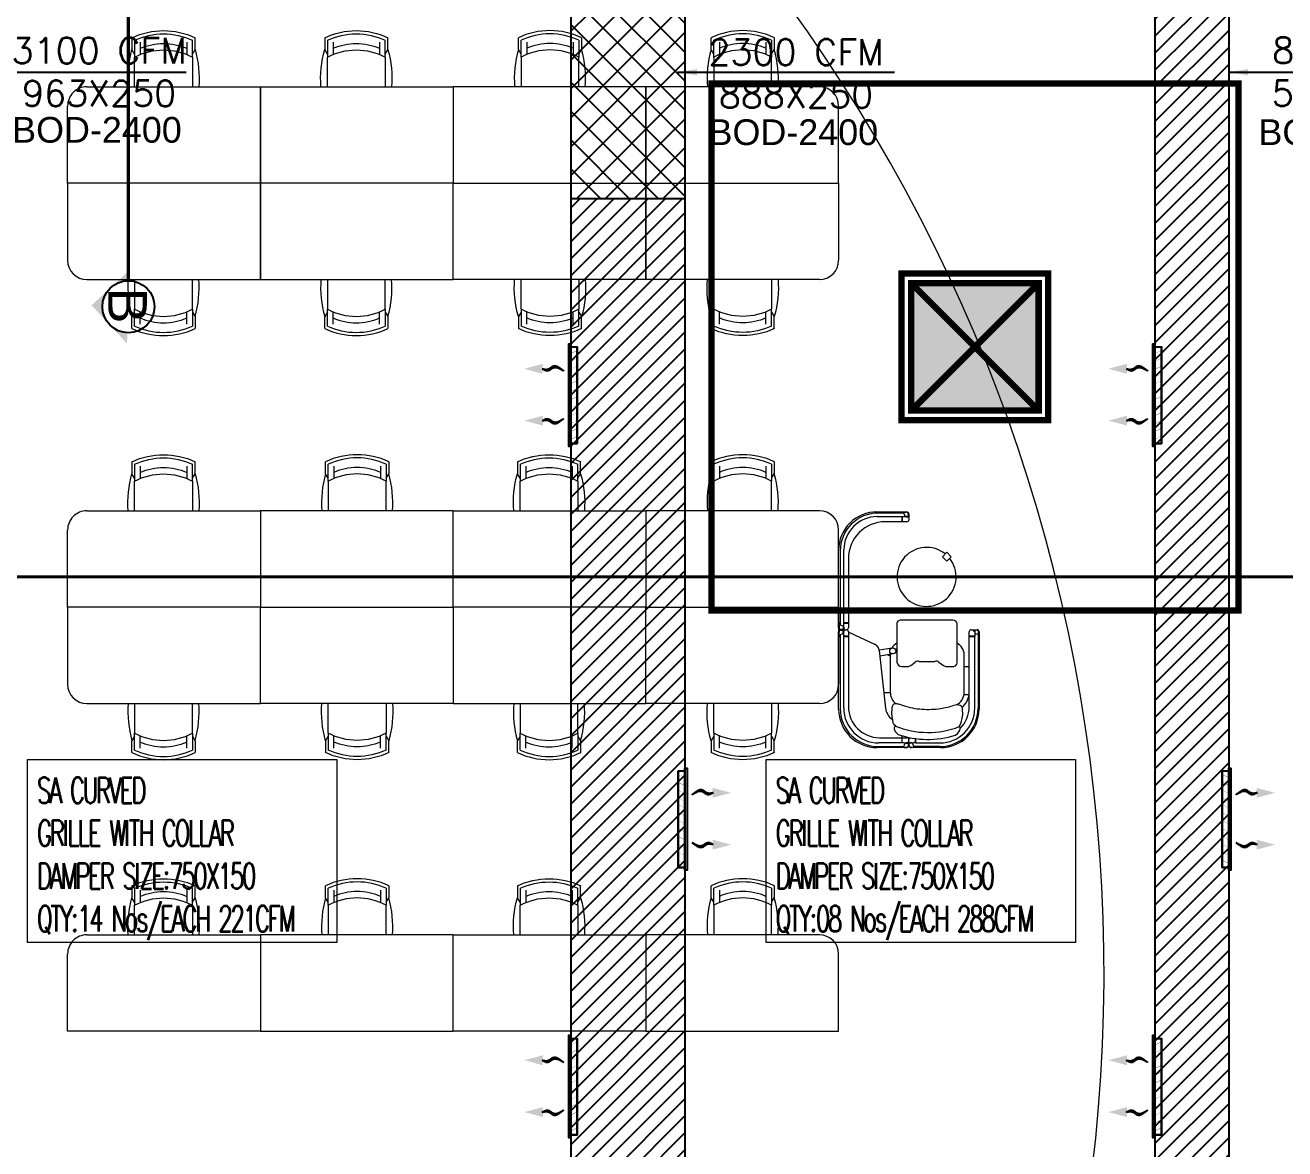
# Model space of a CAD drawing. Header units: millimetres. Extents: x -81374 to 485233, y -39075 to 157313.
# Drawn here: x 31653 to 41455, y -24578 to -15833 of the extents above; entities that cross this region are included whole.
import ezdxf
from ezdxf.enums import TextEntityAlignment as Align

# ---------------------------------------------------------------- set-up
doc = ezdxf.new("R2010")
doc.units = ezdxf.units.MM
for name, pattern in [('baseJE-1236$0$HIDDEN', [0.375, 0.25, -0.125]), ('CENTER', [2, 1.25, -0.25, 0.25, -0.25]), ('HIDDEN', [0.375, 0.25, -0.125])]:
    doc.linetypes.add(name, pattern=pattern)
for name, color, linetype in [('CEN', 252, 'CENTER'), ('ETA-AC-BWD', 13, 'Continuous'), ('ETA-AC-SLAB OPENING', 3, 'baseJE-1236$0$HIDDEN'), ('Hatch 01_UC', 7, 'Continuous'), ('M-HVAC ELLIPTICAL DUCT', 6, 'Continuous'), ('M-HVAC-ELEPTICAL DUCT', 6, 'Continuous'), ('M-HVAC-GRIL', 6, 'Continuous'), ('M-HVAC-INSULATION', 8, 'Continuous'), ('M-HVAC-SUPP', 4, 'Continuous'), ('M-HVAC-SUPPLY AIR DUCT', 4, 'Continuous'), ('M-HVAC-TEXT', 7, 'Continuous')]:
    doc.layers.add(name, color=color, linetype=linetype)
for name, color, linetype, lineweight in [('G-IMPT', 8, 'Continuous', 5), ('M HVAC GRILLE', 6, 'Continuous', 13), ('M-HVAC-ADP TAG', 1, 'Continuous', 15)]:
    doc.layers.add(name, color=color, linetype=linetype, lineweight=lineweight)
doc.styles.add('COREWALL-KEY PLAN$0$str001', font='arial.ttf', dxfattribs={"width": 0.9, "height": 0.117188})
doc.styles.add('R', font='romans.shx')
doc.styles.add('Roman S', font='romans.shx', dxfattribs={"width": 0.65})
doc.styles.add('ROMAND', font='romand__.ttf')
doc.styles.get("Standard").update_dxf_attribs({"font": 'arial.ttf'})
doc.dimstyles.new('Vayucon', dxfattribs={"dimtxt": 200, "dimasz": 150, "dimexe": 0, "dimexo": 0, "dimgap": 9e-05, "dimtad": 1, "dimdec": 0, "dimrnd": 5, "dimzin": 0, "dimdsep": 46, "dimtxsty": 'ROMAND', "dimcen": 90, "dimclre": 99, "dimclrt": 7, "dimadec": 0, "dimazin": 0, "dimtfac": 1, "dimtdec": 0, "dimtofl": 0, "dimtmove": 1, "dimatfit": 3, "dimfxl": 1, "dimtolj": 1, "dimtzin": 0, "dimarcsym": 0})

# ---------------------------------------------------------------- blocks, each defined once
blk = doc.blocks.new('ng')
at = {"layer": 'CEN', "color": 9, "linetype": 'Continuous', "lineweight": 0, "true_color": 0xc7c8ca}
for p, q in [((46872.3, 58277.1), (47863.5, 57285.8)), ((47863.5, 58277.1), (46872.3, 57285.8)), ((46872.3, 58277.1), (47863.5, 58277.1)), ((46872.3, 57285.8), (46872.3, 58277.1)), ((47863.5, 58277.1), (47863.5, 57285.8)), ((47863.5, 57285.8), (46872.3, 57285.8))]:
    blk.add_line(p, q, dxfattribs=at)
at = {"layer": 'CEN', "color": 9, "linetype": 'HIDDEN', "lineweight": 0, "ltscale": 1500, "true_color": 0xc7c8ca}
blk.add_lwpolyline([(45317.3, 59832.1), (49418.5, 59832.1), (49418.5, 55730.8), (45317.3, 55730.8)], close=True, dxfattribs=at)
at = {"layer": 'CEN', "color": 9, "linetype": 'Continuous', "lineweight": 0, "true_color": 0xc7c8ca}
for points in [[(46797.3, 58352.1), (47938.5, 58352.1), (47938.5, 57210.8), (46797.3, 57210.8)], [(46872.3, 58277.1), (47863.5, 58277.1), (47863.5, 57285.8), (46872.3, 57285.8)]]:
    blk.add_lwpolyline(points, close=True, dxfattribs=at)
blk = doc.blocks.new('floor plan 1')
at = {"layer": 'G-IMPT', "ltscale": 500}
h = blk.add_hatch(color=8, dxfattribs=at)
h.dxf.hatch_style = 1
h.paths.add_polyline_path([(18631.9, -20242.5), (19623.2, -20242.5), (19623.2, -21233.8), (18631.9, -21233.8)])
at = {"layer": 'G-IMPT', "color": 8, "ltscale": 500}
for p, q in [((20187.9, -15412.7), (20187.9, -16012.7)), ((21687.9, -15412.7), (20187.9, -15412.7)), ((21687.9, -16162.7), (21687.9, -15412.7)), ((21687.9, -15412.7), (23187.9, -15412.7)), ((21687.9, -16162.7), (21687.9, -15412.7)), ((23187.9, -15412.7), (23187.9, -16162.7)), ((24687.9, -15412.7), (23187.9, -15412.7)), ((23187.9, -15412.7), (23187.9, -16162.7)), ((24687.9, -16162.7), (24687.9, -15412.7)), ((24687.9, -16162.7), (24687.9, -15412.7)), ((24687.9, -15412.7), (26187.9, -15412.7)), ((26187.9, -15412.7), (26187.9, -16012.7)), ((20337.9, -16162.7), (21687.9, -16162.7)), ((20709.6, -16162.7), (20709.6, -16393.8)), ((21159.3, -16393.8), (21159.3, -16162.7)), ((23187.9, -16162.7), (21687.9, -16162.7)), ((22216.6, -16393.8), (22216.6, -16162.7)), ((22666.3, -16162.7), (22666.3, -16393.8)), ((23187.9, -16162.7), (24687.9, -16162.7)), ((23709.6, -16162.7), (23709.6, -16393.8)), ((24159.3, -16393.8), (24159.3, -16162.7)), ((26037.9, -16162.7), (24687.9, -16162.7)), ((25216.6, -16393.8), (25216.6, -16162.7)), ((25666.3, -16162.7), (25666.3, -16393.8)), ((20709.6, -16417.5), (20688.5, -16451.7)), ((20688.5, -16544.8), (20688.5, -16451.7)), ((20709.6, -16524.6), (20709.6, -16393.8)), ((20709.6, -16415.8), (20709.6, -16417.5)), ((21159.3, -16393.8), (21159.3, -16524.6)), ((21159.3, -16415.8), (21159.3, -16417.5)), ((21159.3, -16417.5), (21180.4, -16451.7)), ((21180.4, -16451.7), (21180.4, -16544.8)), ((22216.6, -16417.5), (22195.5, -16451.7)), ((22195.5, -16451.7), (22195.5, -16544.8)), ((22216.6, -16393.8), (22216.6, -16524.6)), ((22216.6, -16415.8), (22216.6, -16417.5)), ((22666.3, -16524.6), (22666.3, -16393.8)), ((22666.3, -16415.8), (22666.3, -16417.5)), ((22666.3, -16417.5), (22687.4, -16451.7)), ((22687.4, -16544.8), (22687.4, -16451.7)), ((23709.6, -16417.5), (23688.5, -16451.7)), ((23688.5, -16544.8), (23688.5, -16451.7)), ((23709.6, -16524.6), (23709.6, -16393.8)), ((23709.6, -16415.8), (23709.6, -16417.5)), ((24159.3, -16393.8), (24159.3, -16524.6)), ((24159.3, -16415.8), (24159.3, -16417.5)), ((24159.3, -16417.5), (24180.4, -16451.7)), ((24180.4, -16451.7), (24180.4, -16544.8)), ((25216.6, -16417.5), (25195.5, -16451.7)), ((25195.5, -16451.7), (25195.5, -16544.8)), ((25216.6, -16393.8), (25216.6, -16524.6)), ((25216.6, -16415.8), (25216.6, -16417.5)), ((25666.3, -16524.6), (25666.3, -16393.8)), ((25666.3, -16415.8), (25666.3, -16417.5)), ((25666.3, -16417.5), (25687.4, -16451.7)), ((25687.4, -16544.8), (25687.4, -16451.7)), ((19393.9, -17620.2), (19626.6, -17620.2)), ((19401.3, -17627.7), (19602.6, -17627.7)), ((19588.8, -17620.2), (19588.8, -17627.7)), ((19590.8, -17627.7), (19590.8, -17620.2)), ((19601.3, -17624.5), (19613, -17654)), ((19605.7, -17621.8), (19623.5, -17621.8)), ((19638.8, -17637), (19638.8, -17659)), ((19641.8, -17635.4), (19641.8, -17681.9)), ((19645.6, -17637), (19645.6, -17659)), ((19657, -17620.2), (19890.2, -17620.2)), ((19678.7, -17621.8), (19660.8, -17621.8)), ((19683.1, -17624.5), (19671.4, -17654)), ((19878.3, -17627.7), (19681.8, -17627.7)), ((19693.1, -17620.2), (19693.1, -17627.7)), ((19695.2, -17627.7), (19695.2, -17620.2)), ((20688.5, -17580.6), (20688.5, -17673.7)), ((20709.6, -17600.9), (20709.6, -17731.6)), ((21159.3, -17731.6), (21159.3, -17600.9)), ((21180.4, -17673.7), (21180.4, -17580.6)), ((22195.5, -17673.7), (22195.5, -17580.6)), ((22216.6, -17731.6), (22216.6, -17600.9)), ((22666.3, -17600.9), (22666.3, -17731.6)), ((22687.4, -17580.6), (22687.4, -17673.7)), ((23688.5, -17580.6), (23688.5, -17673.7)), ((23709.6, -17600.9), (23709.6, -17731.6)), ((24159.3, -17731.6), (24159.3, -17600.9)), ((24180.4, -17673.7), (24180.4, -17580.6)), ((25195.5, -17673.7), (25195.5, -17580.6)), ((25216.6, -17731.6), (25216.6, -17600.9)), ((25666.3, -17600.9), (25666.3, -17731.6)), ((25687.4, -17580.6), (25687.4, -17673.7)), ((19533.4, -17656.2), (19400.9, -17656.2)), ((19587.7, -17656.2), (19533.4, -17656.2)), ((19588.8, -17656.2), (19588.8, -17690)), ((19590.8, -17690.3), (19590.8, -17656.2)), ((19613, -17654), (19634.8, -17654)), ((19622.1, -17657.6), (19622.1, -17656.4)), ((19634.8, -17656.4), (19622.1, -17656.4)), ((19622.1, -17657.6), (19632.9, -17660.7)), ((19636.6, -17661), (19633.1, -17660.7)), ((19634.8, -17654), (19634.8, -17656.4)), ((19647.8, -17661), (19651.3, -17660.7)), ((19649.5, -17654), (19649.5, -17656.4)), ((19671.4, -17654), (19649.5, -17654)), ((19649.5, -17656.4), (19662.2, -17656.4)), ((19662.2, -17657.6), (19651.5, -17660.7)), ((19870.4, -17697.1), (19657, -17697.1)), ((19662.2, -17657.6), (19662.2, -17656.4)), ((19693.1, -17656.2), (19693.1, -17697.1)), ((19695.2, -17697.1), (19695.2, -17656.2)), ((19698.4, -17713.4), (19696.2, -17702.7)), ((19696.7, -17656.2), (19751, -17656.2)), ((19751, -17656.2), (19876.4, -17656.2)), ((20709.6, -17707.9), (20688.5, -17673.7)), ((20709.6, -17709.7), (20709.6, -17707.9)), ((20709.6, -17962.7), (20709.6, -17731.6)), ((21159.3, -17707.9), (21180.4, -17673.7)), ((21159.3, -17709.7), (21159.3, -17707.9)), ((21159.3, -17731.6), (21159.3, -17962.7)), ((22216.6, -17707.9), (22195.5, -17673.7)), ((22216.6, -17709.7), (22216.6, -17707.9)), ((22216.6, -17731.6), (22216.6, -17962.7)), ((22666.3, -17707.9), (22687.4, -17673.7)), ((22666.3, -17709.7), (22666.3, -17707.9)), ((22666.3, -17962.7), (22666.3, -17731.6)), ((23709.6, -17707.9), (23688.5, -17673.7)), ((23709.6, -17709.7), (23709.6, -17707.9)), ((23709.6, -17962.7), (23709.6, -17731.6)), ((24159.3, -17707.9), (24180.4, -17673.7)), ((24159.3, -17709.7), (24159.3, -17707.9)), ((24159.3, -17731.6), (24159.3, -17962.7)), ((25216.6, -17707.9), (25195.5, -17673.7)), ((25216.6, -17709.7), (25216.6, -17707.9)), ((25216.6, -17731.6), (25216.6, -17962.7)), ((25666.3, -17707.9), (25687.4, -17673.7)), ((25666.3, -17709.7), (25666.3, -17707.9)), ((25666.3, -17962.7), (25666.3, -17731.6)), ((19095.6, -18522.1), (19095.6, -17918.5)), ((19103.5, -18497.3), (19103.5, -17925.5)), ((19128.9, -17928.2), (19128.9, -18430.9)), ((19871.7, -18374.6), (19822.8, -17926.7)), ((20148.3, -17928.2), (20148.3, -18430.9)), ((20176.1, -18498.8), (20176.1, -17925.5)), ((20187.9, -17917.9), (20187.9, -18522.1)), ((19171.8, -17938.4), (19171.8, -18522.1)), ((19212.7, -18032.6), (19173.5, -18032.6)), ((20111.7, -18522.1), (20111.7, -17938.4)), ((20337.9, -17962.7), (21687.9, -17962.7)), ((23187.9, -17962.7), (21687.9, -17962.7)), ((21687.9, -17962.7), (21687.9, -18712.7)), ((21687.9, -17962.7), (21687.9, -18712.7)), ((23187.9, -18712.7), (23187.9, -17962.7)), ((23187.9, -17962.7), (24687.9, -17962.7)), ((23187.9, -18712.7), (23187.9, -17962.7)), ((24687.9, -17962.7), (24687.9, -18712.7)), ((26037.9, -17962.7), (24687.9, -17962.7)), ((24687.9, -17962.7), (24687.9, -18712.7)), ((19211.5, -18048.8), (19211.5, -18342)), ((19836, -18048.1), (19786.3, -18048.1)), ((19786.3, -18346.3), (19786.3, -18051.2)), ((20187.9, -18712.7), (20187.9, -18112.7)), ((26187.9, -18712.7), (26187.9, -18112.7)), ((19211.5, -18252.1), (19171.8, -18252.1)), ((19266.8, -18278.6), (19266.8, -18583.5)), ((19348.2, -18251.5), (19298.5, -18251.5)), ((19407.8, -18285.1), (19373.2, -18259.4)), ((19544.8, -18288.9), (19455.9, -18288.9)), ((19627.5, -18259.4), (19592.6, -18285.3)), ((19695.9, -18251.5), (19652.5, -18251.5)), ((19734, -18588.9), (19734, -18284)), ((19734, -18360.1), (19747.7, -18360.1)), ((19734, -18387.1), (19749.6, -18387.1)), ((19763.1, -18349.6), (19866.8, -18330.2)), ((19872.4, -18379.6), (19770.8, -18395.1)), ((19786.3, -18331.6), (19807.5, -18341.3)), ((20104.5, -18516.9), (19908, -18425.3)), ((19103.5, -18484), (19095.6, -18484)), ((19095.6, -18486.2), (19103.5, -18486.2)), ((19099.3, -18501.7), (19099.3, -18519.1)), ((19102.9, -18497), (19125.1, -18508.3)), ((19125.1, -18508.3), (19125.1, -18530.6)), ((19128.3, -18517.9), (19129.4, -18517.9)), ((19128.3, -18530.6), (19128.3, -18517.9)), ((19128.9, -18430.9), (19128.9, -18485.1)), ((19171.8, -18484), (19128.9, -18484)), ((19128.9, -18486.2), (19171.8, -18486.2)), ((19129.4, -18517.9), (19138.9, -18528.6)), ((20148.3, -18484.1), (20111.7, -18484.1)), ((20111.7, -18486.1), (20148.6, -18486.1)), ((20148.8, -18517.2), (20145.5, -18528.2)), ((20148.3, -18430.9), (20148.3, -18485.1)), ((20181.5, -18496.6), (20151.8, -18508.6)), ((20151.8, -18508.6), (20151.8, -18529.1)), ((20187.9, -18484.1), (20176.1, -18484.1)), ((20176.1, -18486.1), (20187.9, -18486.1)), ((20185.1, -18501.3), (20185.1, -18518.7)), ((19156.6, -18537.3), (19110.9, -18537.3)), ((19114.5, -18534.3), (19137.2, -18534.3)), ((19125.1, -18530.6), (19128.3, -18530.6)), ((19139.2, -18532.1), (19138.9, -18528.6)), ((19298.5, -18610.6), (19708.6, -18610.6)), ((20111.7, -19091.8), (20111.7, -18552.6)), ((20147.9, -18588.4), (20111.7, -18588.4)), ((20111.7, -18590.6), (20147.9, -18590.6)), ((20172.7, -18537.3), (20127, -18537.3)), ((20145.2, -18531.7), (20145.5, -18528.2)), ((20145.2, -18542.9), (20145.5, -18546.4)), ((20148.6, -18556.6), (20145.5, -18546.4)), ((20169.8, -18533.9), (20147.2, -18533.9)), ((20169.8, -18540.7), (20147.2, -18540.7)), ((20147.7, -18589.5), (20147.7, -18647.1)), ((20151.8, -18545.5), (20149.9, -18545.5)), ((20151.8, -18529.1), (20150.3, -18529.1)), ((20151.8, -18566), (20151.8, -18545.5)), ((20181.5, -18578), (20151.8, -18566)), ((20176.2, -19149.2), (20176.2, -18575.9)), ((20187.9, -18588.4), (20176.2, -18588.4)), ((20176.2, -18590.6), (20187.9, -18590.6)), ((20185.1, -18573.4), (20185.1, -18556)), ((20187.9, -18552.6), (20187.9, -19157.2)), ((20147.7, -18647.1), (20147.7, -19158.2)), ((21687.9, -18712.7), (20187.9, -18712.7)), ((20187.9, -18712.7), (20187.9, -19312.7)), ((21687.9, -18712.7), (20187.9, -18712.7)), ((21687.9, -18712.7), (23187.9, -18712.7)), ((21687.9, -19462.7), (21687.9, -18712.7)), ((21687.9, -18712.7), (23187.9, -18712.7)), ((21687.9, -19462.7), (21687.9, -18712.7)), ((24687.9, -18712.7), (23187.9, -18712.7)), ((23187.9, -18712.7), (23187.9, -19462.7)), ((24687.9, -18712.7), (23187.9, -18712.7)), ((23187.9, -18712.7), (23187.9, -19462.7)), ((24687.9, -19462.7), (24687.9, -18712.7)), ((24687.9, -18712.7), (26187.9, -18712.7)), ((24687.9, -19462.7), (24687.9, -18712.7)), ((24687.9, -18712.7), (26187.9, -18712.7)), ((26187.9, -18712.7), (26187.9, -19312.7)), ((19346.8, -19071.4), (19312.5, -19105.7)), ((19312.5, -19105.7), (19346.7, -19140)), ((19346.7, -19140), (19381.1, -19105.7)), ((19346.8, -19071.4), (19381.1, -19105.7)), ((19641.8, -19439.2), (19641.8, -19392.7)), ((19657, -19377.5), (19826, -19377.5)), ((19692.9, -19377.5), (19692.9, -19417.7)), ((19694.9, -19417.7), (19694.9, -19377.5)), ((19646.1, -19437.2), (19646.1, -19415.2)), ((19648.3, -19413.2), (19651.8, -19413.5)), ((19650.1, -19421), (19650.1, -19417.9)), ((19650.1, -19417.9), (19662.8, -19417.9)), ((19672.2, -19421), (19650.1, -19421)), ((19662.8, -19416.7), (19652, -19413.6)), ((19890.7, -19454.4), (19657, -19454.4)), ((19679.2, -19452.5), (19661.4, -19452.5)), ((19662.8, -19416.7), (19662.8, -19417.9)), ((19683.6, -19449.7), (19672.2, -19421)), ((19681.8, -19445.1), (19880.3, -19445.1)), ((19749.6, -19417.7), (19692, -19417.7)), ((19692.9, -19445.1), (19692.9, -19454.4)), ((19694.9, -19454.4), (19694.9, -19445.1)), ((19888.1, -19417.7), (19749.6, -19417.7)), ((20337.9, -19462.7), (21687.9, -19462.7)), ((20709.6, -19462.7), (20709.6, -19693.8)), ((21159.3, -19693.8), (21159.3, -19462.7)), ((23187.9, -19462.7), (21687.9, -19462.7)), ((22216.6, -19693.8), (22216.6, -19462.7)), ((22666.3, -19462.7), (22666.3, -19693.8)), ((23187.9, -19462.7), (24687.9, -19462.7)), ((23709.6, -19462.7), (23709.6, -19693.8)), ((24159.3, -19693.8), (24159.3, -19462.7)), ((26037.9, -19462.7), (24687.9, -19462.7)), ((25216.6, -19693.8), (25216.6, -19462.7)), ((25666.3, -19462.7), (25666.3, -19693.8)), ((20709.6, -19824.6), (20709.6, -19693.8)), ((21159.3, -19693.8), (21159.3, -19824.6)), ((22216.6, -19693.8), (22216.6, -19824.6)), ((22666.3, -19824.6), (22666.3, -19693.8)), ((23709.6, -19824.6), (23709.6, -19693.8)), ((24159.3, -19693.8), (24159.3, -19824.6)), ((25216.6, -19693.8), (25216.6, -19824.6)), ((25666.3, -19824.6), (25666.3, -19693.8)), ((20709.6, -19717.5), (20688.5, -19751.7)), ((20688.5, -19844.8), (20688.5, -19751.7)), ((20709.6, -19715.8), (20709.6, -19717.5)), ((21159.3, -19715.8), (21159.3, -19717.5)), ((21159.3, -19717.5), (21180.4, -19751.7)), ((21180.4, -19751.7), (21180.4, -19844.8)), ((22216.6, -19717.5), (22195.5, -19751.7)), ((22195.5, -19751.7), (22195.5, -19844.8)), ((22216.6, -19715.8), (22216.6, -19717.5)), ((22666.3, -19715.8), (22666.3, -19717.5)), ((22666.3, -19717.5), (22687.4, -19751.7)), ((22687.4, -19844.8), (22687.4, -19751.7)), ((23709.6, -19717.5), (23688.5, -19751.7)), ((23688.5, -19844.8), (23688.5, -19751.7)), ((23709.6, -19715.8), (23709.6, -19717.5)), ((24159.3, -19715.8), (24159.3, -19717.5)), ((24159.3, -19717.5), (24180.4, -19751.7)), ((24180.4, -19751.7), (24180.4, -19844.8)), ((25216.6, -19717.5), (25195.5, -19751.7)), ((25195.5, -19751.7), (25195.5, -19844.8)), ((25216.6, -19715.8), (25216.6, -19717.5)), ((25666.3, -19715.8), (25666.3, -19717.5)), ((25666.3, -19717.5), (25687.4, -19751.7)), ((25687.4, -19844.8), (25687.4, -19751.7)), ((20688.5, -20880.6), (20688.5, -20973.7)), ((20709.6, -21007.9), (20688.5, -20973.7)), ((20709.6, -20900.9), (20709.6, -21031.6)), ((21159.3, -21031.6), (21159.3, -20900.9)), ((21159.3, -21007.9), (21180.4, -20973.7)), ((21180.4, -20973.7), (21180.4, -20880.6)), ((22188.5, -20880.6), (22188.5, -20973.7)), ((22209.6, -21007.9), (22188.5, -20973.7)), ((22209.6, -20900.9), (22209.6, -21031.6)), ((22659.3, -21031.6), (22659.3, -20900.9)), ((22659.3, -21007.9), (22680.4, -20973.7)), ((22680.4, -20973.7), (22680.4, -20880.6)), ((23695.5, -20973.7), (23695.5, -20880.6)), ((23716.6, -21007.9), (23695.5, -20973.7)), ((23716.6, -21031.6), (23716.6, -20900.9)), ((24166.3, -20900.9), (24166.3, -21031.6)), ((24166.3, -21007.9), (24187.4, -20973.7)), ((24187.4, -20880.6), (24187.4, -20973.7)), ((25195.5, -20973.7), (25195.5, -20880.6)), ((25216.6, -21007.9), (25195.5, -20973.7)), ((25216.6, -21031.6), (25216.6, -20900.9)), ((25666.3, -20900.9), (25666.3, -21031.6)), ((25666.3, -21007.9), (25687.4, -20973.7)), ((25687.4, -20880.6), (25687.4, -20973.7)), ((20709.6, -21009.7), (20709.6, -21007.9)), ((20709.6, -21262.7), (20709.6, -21031.6)), ((21159.3, -21009.7), (21159.3, -21007.9)), ((21159.3, -21031.6), (21159.3, -21262.7)), ((22209.6, -21009.7), (22209.6, -21007.9)), ((22209.6, -21262.7), (22209.6, -21031.6)), ((22659.3, -21009.7), (22659.3, -21007.9)), ((22659.3, -21031.6), (22659.3, -21262.7)), ((23716.6, -21009.7), (23716.6, -21007.9)), ((23716.6, -21031.6), (23716.6, -21262.7)), ((24166.3, -21009.7), (24166.3, -21007.9)), ((24166.3, -21262.7), (24166.3, -21031.6)), ((25216.6, -21009.7), (25216.6, -21007.9)), ((25216.6, -21031.6), (25216.6, -21262.7)), ((25666.3, -21009.7), (25666.3, -21007.9)), ((25666.3, -21262.7), (25666.3, -21031.6)), ((20337.9, -21262.7), (21687.9, -21262.7)), ((21687.9, -22012.7), (21687.9, -21262.7)), ((21687.9, -21262.7), (23187.9, -21262.7)), ((21687.9, -21262.7), (21687.9, -22012.7)), ((23187.9, -21262.7), (23187.9, -22012.7)), ((24687.9, -21262.7), (23187.9, -21262.7)), ((23187.9, -21262.7), (23187.9, -22012.7)), ((24687.9, -22012.7), (24687.9, -21262.7)), ((26037.9, -21262.7), (24687.9, -21262.7)), ((24687.9, -21262.7), (24687.9, -22012.7)), ((20187.9, -22012.7), (20187.9, -21412.7)), ((26187.9, -22012.7), (26187.9, -21412.7)), ((21687.9, -22012.7), (20187.9, -22012.7)), ((20187.9, -22012.7), (20187.9, -22612.7)), ((21687.9, -22012.7), (20187.9, -22012.7)), ((23187.9, -22012.7), (21687.9, -22012.7)), ((21687.9, -22012.7), (21687.9, -22762.7)), ((23187.9, -22012.7), (21687.9, -22012.7)), ((21687.9, -22762.7), (21687.9, -22012.7)), ((23187.9, -22012.7), (24687.9, -22012.7)), ((23187.9, -22762.7), (23187.9, -22012.7)), ((23187.9, -22762.7), (23187.9, -22012.7)), ((23187.9, -22012.7), (24687.9, -22012.7)), ((24687.9, -22012.7), (24687.9, -22762.7)), ((24687.9, -22012.7), (26187.9, -22012.7)), ((24687.9, -22762.7), (24687.9, -22012.7)), ((24687.9, -22012.7), (26187.9, -22012.7)), ((26187.9, -22012.7), (26187.9, -22612.7)), ((20337.9, -22762.7), (21687.9, -22762.7)), ((20709.6, -22762.7), (20709.6, -22993.8)), ((21159.3, -22993.8), (21159.3, -22762.7)), ((21687.9, -22762.7), (23187.9, -22762.7)), ((22209.6, -22762.7), (22209.6, -22993.8)), ((22659.3, -22993.8), (22659.3, -22762.7)), ((24687.9, -22762.7), (23187.9, -22762.7)), ((23716.6, -22993.8), (23716.6, -22762.7)), ((24166.3, -22762.7), (24166.3, -22993.8)), ((26037.9, -22762.7), (24687.9, -22762.7)), ((25216.6, -22993.8), (25216.6, -22762.7)), ((25666.3, -22762.7), (25666.3, -22993.8)), ((20709.6, -23017.5), (20688.5, -23051.7)), ((20709.6, -23124.6), (20709.6, -22993.8)), ((20709.6, -23015.8), (20709.6, -23017.5)), ((21159.3, -22993.8), (21159.3, -23124.6)), ((21159.3, -23015.8), (21159.3, -23017.5)), ((21159.3, -23017.5), (21180.4, -23051.7)), ((22209.6, -23017.5), (22188.5, -23051.7)), ((22209.6, -23124.6), (22209.6, -22993.8)), ((22209.6, -23015.8), (22209.6, -23017.5)), ((22659.3, -22993.8), (22659.3, -23124.6)), ((22659.3, -23015.8), (22659.3, -23017.5)), ((22659.3, -23017.5), (22680.4, -23051.7)), ((23716.6, -23017.5), (23695.5, -23051.7)), ((23716.6, -22993.8), (23716.6, -23124.6)), ((23716.6, -23015.8), (23716.6, -23017.5)), ((24166.3, -23124.6), (24166.3, -22993.8)), ((24166.3, -23015.8), (24166.3, -23017.5)), ((24166.3, -23017.5), (24187.4, -23051.7)), ((25216.6, -23017.5), (25195.5, -23051.7)), ((25216.6, -22993.8), (25216.6, -23124.6)), ((25216.6, -23015.8), (25216.6, -23017.5)), ((25666.3, -23124.6), (25666.3, -22993.8)), ((25666.3, -23015.8), (25666.3, -23017.5)), ((25666.3, -23017.5), (25687.4, -23051.7)), ((20688.5, -23144.8), (20688.5, -23051.7)), ((21180.4, -23051.7), (21180.4, -23144.8)), ((22188.5, -23144.8), (22188.5, -23051.7)), ((22680.4, -23051.7), (22680.4, -23144.8)), ((23695.5, -23051.7), (23695.5, -23144.8)), ((24187.4, -23144.8), (24187.4, -23051.7)), ((25195.5, -23051.7), (25195.5, -23144.8)), ((25687.4, -23144.8), (25687.4, -23051.7))]:
    blk.add_line(p, q, dxfattribs=at)
at = {"layer": 'G-IMPT', "color": 8, "ltscale": 500, "extrusion": (0, 0, -1)}
for p, q in [((20753.4, -16510.7), (20753.4, -16414.2)), ((21115.5, -16510.7), (21115.5, -16414.2)), ((22260.4, -16510.7), (22260.4, -16414.2)), ((22622.5, -16510.7), (22622.5, -16414.2)), ((23753.4, -16510.7), (23753.4, -16414.2)), ((24115.5, -16510.7), (24115.5, -16414.2)), ((25260.4, -16510.7), (25260.4, -16414.2)), ((25622.5, -16510.7), (25622.5, -16414.2)), ((20753.4, -17614.8), (20753.4, -17711.2)), ((21115.5, -17614.8), (21115.5, -17711.2)), ((22260.4, -17614.8), (22260.4, -17711.2)), ((22622.5, -17614.8), (22622.5, -17711.2)), ((23753.4, -17614.8), (23753.4, -17711.2)), ((24115.5, -17614.8), (24115.5, -17711.2)), ((25260.4, -17614.8), (25260.4, -17711.2)), ((25622.5, -17614.8), (25622.5, -17711.2)), ((20753.4, -19810.7), (20753.4, -19714.2)), ((21115.5, -19810.7), (21115.5, -19714.2)), ((22260.4, -19810.7), (22260.4, -19714.2)), ((22622.5, -19810.7), (22622.5, -19714.2)), ((23753.4, -19810.7), (23753.4, -19714.2)), ((24115.5, -19810.7), (24115.5, -19714.2)), ((25260.4, -19810.7), (25260.4, -19714.2)), ((25622.5, -19810.7), (25622.5, -19714.2)), ((20753.4, -20914.8), (20753.4, -21011.2)), ((21115.5, -20914.8), (21115.5, -21011.2)), ((22253.4, -20914.8), (22253.4, -21011.2)), ((22615.5, -20914.8), (22615.5, -21011.2)), ((23760.4, -20914.8), (23760.4, -21011.2)), ((24122.5, -20914.8), (24122.5, -21011.2)), ((25260.4, -20914.8), (25260.4, -21011.2)), ((25622.5, -20914.8), (25622.5, -21011.2)), ((20753.4, -23110.7), (20753.4, -23014.2)), ((21115.5, -23110.7), (21115.5, -23014.2)), ((22253.4, -23110.7), (22253.4, -23014.2)), ((22615.5, -23110.7), (22615.5, -23014.2)), ((23760.4, -23110.7), (23760.4, -23014.2)), ((24122.5, -23110.7), (24122.5, -23014.2)), ((25260.4, -23110.7), (25260.4, -23014.2)), ((25622.5, -23110.7), (25622.5, -23014.2))]:
    blk.add_line(p, q, dxfattribs=at)
at = {"layer": 'G-IMPT', "color": 8, "ltscale": 500}
blk.add_circle((19767.3, -18372.3), 23.1, dxfattribs=at)
for centre, radius, start, end in [((30901.2, -15868.2), 12777.8, 49.90697, 259.60318), ((20337.9, -16012.7), 150, 180, 270), ((26037.9, -16012.7), 150, 270, 0), ((19393.9, -17918.5), 298.3, 90, 180), ((19401.3, -17925.5), 297.8, 90, 180), ((19605.7, -17626.6), 4.86, 90, 154.33445), ((19623.5, -17637), 15.3, 0, 90), ((19626.6, -17635.4), 15.2, 0, 90), ((19657, -17635.4), 15.2, 90, 180), ((19660.8, -17637), 15.3, 90, 180), ((19678.7, -17626.6), 4.86, 25.66555, 90), ((19878.3, -17925.5), 297.8, 0, 90), ((19890.2, -17917.9), 297.7, 0, 90), ((19400.9, -17928.2), 272, 90, 180), ((19492.1, -18412.7), 675, 67.96959, 111.08107), ((19492.1, -18412.7), 729.1, 71.27913, 106.99576), ((19626.6, -17681.9), 15.2, 283.43427, 0), ((19636.8, -17659), 2.02, 265, 0), ((19657, -17681.9), 15.2, 180, 270), ((19647.6, -17659), 2.02, 180, 275), ((19700.7, -17701.8), 4.62, 90, 192), ((19870.4, -17938.4), 241.3, 0, 90), ((19876.4, -17928.2), 272, 0, 90), ((19413.1, -17938.4), 241.3, 135.29352, 180), ((19413.4, -17880.2), 190.7, 149.32948, 176.88356), ((19260.7, -17767.6), 19, 172.76596, 233.37546), ((19737, -17769.1), 19.8, 294.84179, 7.19461), ((19336.9, -18055.9), 165.1, 131.26674, 171.88594), ((19264.4, -17903), 49.6, 222.69309, 266.91838), ((19702.8, -17939.8), 120.6, 6.23146, 55.32004), ((19319.4, -18048.8), 107.9, 115.94377, 180), ((19744.8, -17934.5), 27.2, 248.73591, 348.38002), ((19672, -18051.2), 114.3, 0, 51.61578), ((20337.9, -18112.7), 150, 90, 180), ((26037.9, -18112.7), 150, 0, 90), ((19313.1, -18342), 101.6, 180, 242.86647), ((19691.1, -18346.3), 95.3, 296.75104, 329.44099), ((19934.8, -18367.7), 63.5, 186.23146, 245), ((19110.9, -18522.1), 15.2, 180, 270), ((19104.2, -18501.7), 4.86, 105.36229, 180), ((19114.5, -18519.1), 15.3, 180, 270), ((19156.6, -18522.1), 15.2, 270, 0), ((20106.7, -18512.3), 5.09, 245, 0), ((20127, -18522.1), 15.2, 180, 270), ((20169.8, -18518.7), 15.3, 270, 0), ((20172.7, -18522.1), 15.2, 270, 0), ((20180.2, -18501.3), 4.86, 0, 74.63771), ((19102.6, -18523), 25.2, 342.57428, 353.66282), ((19137.2, -18532.3), 2.02, 270, 5), ((20127, -18552.6), 15.2, 90, 180), ((20147.2, -18531.9), 2.02, 175, 270), ((20147.2, -18542.7), 2.02, 90, 185), ((20169.8, -18556), 15.3, 0, 90), ((20172.7, -18552.6), 15.2, 0, 90), ((20180.2, -18573.4), 4.86, 285.36229, 0), ((19503.5, -18948.5), 229.6, 45, 219.02065), ((19503.5, -18948.5), 229.6, 231.13136, 45), ((19826, -19091.8), 285.7, 270, 0), ((19880.3, -19149.2), 295.9, 270, 0), ((19888.1, -19158.2), 259.5, 270, 0), ((19890.7, -19157.2), 297.2, 270, 0), ((19657, -19392.7), 15.2, 90, 180), ((20337.9, -19312.7), 150, 180, 270), ((26037.9, -19312.7), 150, 270, 0), ((19657, -19439.2), 15.2, 180, 270), ((19648.1, -19415.2), 2.02, 85, 180), ((19661.4, -19437.2), 15.3, 180, 270), ((19679.2, -19447.6), 4.86, 270, 334.33445), ((18060.5, -17690.2), 9598.5, 196.54068, 301.95899), ((20337.9, -21412.7), 150, 90, 180), ((26037.9, -21412.7), 150, 0, 90), ((20337.9, -22612.7), 150, 180, 270), ((26037.9, -22612.7), 150, 270, 0)]:
    blk.add_arc(centre, radius, start, end, dxfattribs=at)
for centre, major_axis, ratio, start_param, end_param in [((21495.6, -16224.3), (0, 838.5), 1, 1.49727, 1.845387), ((20373.3, -16224.3), (0, 838.5), 1, 4.437818, 4.785935), ((24495.6, -16224.3), (0, 838.5), 1, 1.49727, 1.845387), ((23373.3, -16224.3), (0, 838.5), 1, 4.437818, 4.785935), ((20934.4, -15968.7), (0, 480.9), 1, 2.65511, 3.628104), ((20934.4, -16043.7), (0, -455.9), 1, -0.408385, 0.408365), ((23934.4, -15968.7), (0, 480.9), 1, 2.65511, 3.628104), ((23934.4, -16043.7), (0, -455.9), 1, -0.408385, 0.408365), ((20934.4, -16018.7), (0, 580.8), 1, 2.704257, 3.578932), ((20934.4, -16043.7), (0, -530.9), 1, -0.437348, 0.437328), ((23934.4, -16018.7), (0, 580.8), 1, 2.704257, 3.578932), ((23934.4, -16043.7), (0, -530.9), 1, -0.437348, 0.437328), ((22441.4, -18106.7), (0, -580.8), 1, 2.704257, 3.578932), ((22441.4, -18081.8), (0, 530.9), 1, -0.437348, 0.437328), ((25441.4, -18106.7), (0, -580.8), 1, 2.704257, 3.578932), ((25441.4, -18081.8), (0, 530.9), 1, -0.437348, 0.437328), ((22441.4, -18081.8), (0, 455.9), 1, -0.408385, 0.408365), ((25441.4, -18081.8), (0, 455.9), 1, -0.408385, 0.408365), ((19937.2, -17535.8), (694.6, 238.9), 0.160816, 2.756992, 3.062566), ((19587.1, -17654), (44.5, 0), 0.051024, 4.724263, 6.283907), ((19697.3, -17654), (44.5, 0), 0.051024, 3.140871, 4.700515), ((19065.9, -17529.5), (-689.7, 246.9), 0.161068, 3.2231, 3.498233), ((23002.6, -17901.1), (0, -838.5), 1, 4.437818, 4.785935), ((22441.4, -18156.7), (0, -480.9), 1, 2.65511, 3.628104), ((21880.3, -17901.1), (0, -838.5), 1, 1.49727, 1.845387), ((26002.6, -17901.1), (0, -838.5), 1, 4.437818, 4.785935), ((25441.4, -18156.7), (0, -480.9), 1, 2.65511, 3.628104), ((24880.3, -17901.1), (0, -838.5), 1, 1.49727, 1.845387), ((19653.8, -17807.7), (-117.8, 47.6), 0.529715, 3.717763, 4.061141), ((19238.6, -17511.1), (-494.3, 503.7), 0.418371, 3.415826, 3.73357), ((19762.8, -17501.4), (498.2, 503.7), 0.415274, 2.703703, 2.886615), ((19303, -17910.9), (74.3, 28.8), 0.403177, 3.975445, 4.547922), ((19701.9, -17919.8), (-68.2, 29.6), 0.404697, 1.74747, 2.243724), ((19298.5, -18278.6), (31.8, 0), 0.85419, 1.570796, 3.141593), ((19348.2, -18284), (38.1, 0), 0.85419, 0.855211, 1.570796), ((19429.7, -18263.6), (33.4, 0), 0.85419, 3.996804, 4.997085), ((19455.9, -18340.2), (-60.1, 0), 0.85419, 4.712389, 4.997085), ((19544.8, -18337.8), (57.3, 0), 0.85419, 1.275266, 1.570796), ((19571.1, -18264.1), (32.9, 0), 0.85419, 4.416858, 5.427974), ((19652.5, -18284), (-38.1, 0), 0.85419, 4.712389, 5.427974), ((19695.9, -18284), (38.1, 0), 0.85419, 0, 1.570796), ((19126.9, -18484.6), (0, 44.5), 0.045367, 3.529407, 4.701837), ((20150.3, -18484.6), (0, 44.5), 0.045367, 1.581349, 3.141593), ((19298.5, -18583.5), (31.8, 0), 0.85419, 3.141593, 4.712389), ((19708.6, -18588.9), (-25.4, 0), 0.85419, 1.570796, 3.141593), ((20149.9, -18590), (0, 44.5), 0.051024, 0, 1.558922), ((19692.5, -19420.3), (44.5, 0), 0.056676, 1.581319, 2.838731), ((21495.6, -19524.3), (0, 838.5), 1, 1.49727, 1.845387), ((20373.3, -19524.3), (0, 838.5), 1, 4.437818, 4.785935), ((24495.6, -19524.3), (0, 838.5), 1, 1.49727, 1.845387), ((23373.3, -19524.3), (0, 838.5), 1, 4.437818, 4.785935), ((20934.4, -19268.7), (0, 480.9), 1, 2.65511, 3.628104), ((23934.4, -19268.7), (0, 480.9), 1, 2.65511, 3.628104), ((20934.4, -19343.7), (0, -455.9), 1, -0.408385, 0.408365), ((23934.4, -19343.7), (0, -455.9), 1, -0.408385, 0.408365), ((20934.4, -19318.7), (0, 580.8), 1, 2.704257, 3.578932), ((20934.4, -19343.7), (0, -530.9), 1, -0.437348, 0.437328), ((23934.4, -19318.7), (0, 580.8), 1, 2.704257, 3.578932), ((23934.4, -19343.7), (0, -530.9), 1, -0.437348, 0.437328), ((23941.4, -21406.7), (0, -580.8), 1, 2.704257, 3.578932), ((23941.4, -21381.8), (0, 530.9), 1, -0.437348, 0.437328), ((25441.4, -21406.7), (0, -580.8), 1, 2.704257, 3.578932), ((25441.4, -21381.8), (0, 530.9), 1, -0.437348, 0.437328), ((24502.6, -21201.1), (0, -838.5), 1, 4.437818, 4.785935), ((23941.4, -21456.7), (0, -480.9), 1, 2.65511, 3.628104), ((23941.4, -21381.8), (0, 455.9), 1, -0.408385, 0.408365), ((23380.3, -21201.1), (0, -838.5), 1, 1.49727, 1.845387), ((26002.6, -21201.1), (0, -838.5), 1, 4.437818, 4.785935), ((25441.4, -21456.7), (0, -480.9), 1, 2.65511, 3.628104), ((25441.4, -21381.8), (0, 455.9), 1, -0.408385, 0.408365), ((24880.3, -21201.1), (0, -838.5), 1, 1.49727, 1.845387), ((21495.6, -22824.3), (0, 838.5), 1, 1.49727, 1.845387), ((20373.3, -22824.3), (0, 838.5), 1, 4.437818, 4.785935), ((22995.6, -22824.3), (0, 838.5), 1, 1.49727, 1.845387), ((21873.3, -22824.3), (0, 838.5), 1, 4.437818, 4.785935), ((20934.4, -22568.7), (0, 480.9), 1, 2.65511, 3.628104), ((22434.4, -22568.7), (0, 480.9), 1, 2.65511, 3.628104), ((20934.4, -22643.7), (0, -530.9), 1, -0.437348, 0.437328), ((20934.4, -22643.7), (0, -455.9), 1, -0.408385, 0.408365), ((22434.4, -22643.7), (0, -530.9), 1, -0.437348, 0.437328), ((22434.4, -22643.7), (0, -455.9), 1, -0.408385, 0.408365), ((20934.4, -22618.7), (0, 580.8), 1, 2.704257, 3.578932), ((22434.4, -22618.7), (0, 580.8), 1, 2.704257, 3.578932)]:
    blk.add_ellipse(centre, major_axis=major_axis, ratio=ratio, start_param=start_param, end_param=end_param, dxfattribs=at)
at = {"layer": 'G-IMPT', "color": 8, "ltscale": 500, "extrusion": (0, 0, -1)}
for centre, major_axis, start_param, end_param in [((23002.6, -16224.3), (0, 838.5), 4.437818, 4.785935), ((21880.3, -16224.3), (0, 838.5), 1.49727, 1.845387), ((26002.6, -16224.3), (0, 838.5), 4.437818, 4.785935), ((24880.3, -16224.3), (0, 838.5), 1.49727, 1.845387), ((22441.4, -15968.7), (0, 480.9), 2.65511, 3.628104), ((22441.4, -16043.7), (0, -455.9), -0.408385, 0.408365), ((25441.4, -15968.7), (0, 480.9), 2.65511, 3.628104), ((25441.4, -16043.7), (0, -455.9), -0.408385, 0.408365), ((22441.4, -16018.7), (0, 580.8), 2.704257, 3.578932), ((22441.4, -16043.7), (0, -530.9), -0.437348, 0.437328), ((25441.4, -16018.7), (0, 580.8), 2.704257, 3.578932), ((25441.4, -16043.7), (0, -530.9), -0.437348, 0.437328), ((20934.4, -18106.7), (0, -580.8), 2.704257, 3.578932), ((20934.4, -18081.8), (0, 530.9), -0.437348, 0.437328), ((23934.4, -18106.7), (0, -580.8), 2.704257, 3.578932), ((23934.4, -18081.8), (0, 530.9), -0.437348, 0.437328), ((20934.4, -18081.8), (0, 455.9), -0.408385, 0.408365), ((23934.4, -18081.8), (0, 455.9), -0.408385, 0.408365), ((21495.6, -17901.1), (0, -838.5), 1.49727, 1.845387), ((20934.4, -18156.7), (0, -480.9), 2.65511, 3.628104), ((20373.3, -17901.1), (0, -838.5), 4.437818, 4.785935), ((24495.6, -17901.1), (0, -838.5), 1.49727, 1.845387), ((23934.4, -18156.7), (0, -480.9), 2.65511, 3.628104), ((23373.3, -17901.1), (0, -838.5), 4.437818, 4.785935), ((23002.6, -19524.3), (0, 838.5), 4.437818, 4.785935), ((21880.3, -19524.3), (0, 838.5), 1.49727, 1.845387), ((26002.6, -19524.3), (0, 838.5), 4.437818, 4.785935), ((24880.3, -19524.3), (0, 838.5), 1.49727, 1.845387), ((22441.4, -19268.7), (0, 480.9), 2.65511, 3.628104), ((25441.4, -19268.7), (0, 480.9), 2.65511, 3.628104), ((22441.4, -19343.7), (0, -455.9), -0.408385, 0.408365), ((25441.4, -19343.7), (0, -455.9), -0.408385, 0.408365), ((22441.4, -19318.7), (0, 580.8), 2.704257, 3.578932), ((22441.4, -19343.7), (0, -530.9), -0.437348, 0.437328), ((25441.4, -19318.7), (0, 580.8), 2.704257, 3.578932), ((25441.4, -19343.7), (0, -530.9), -0.437348, 0.437328), ((20934.4, -21406.7), (0, -580.8), 2.704257, 3.578932), ((20934.4, -21381.8), (0, 530.9), -0.437348, 0.437328), ((22434.4, -21406.7), (0, -580.8), 2.704257, 3.578932), ((22434.4, -21381.8), (0, 530.9), -0.437348, 0.437328), ((21495.6, -21201.1), (0, -838.5), 1.49727, 1.845387), ((20934.4, -21456.7), (0, -480.9), 2.65511, 3.628104), ((20934.4, -21381.8), (0, 455.9), -0.408385, 0.408365), ((20373.3, -21201.1), (0, -838.5), 4.437818, 4.785935), ((22995.6, -21201.1), (0, -838.5), 1.49727, 1.845387), ((22434.4, -21456.7), (0, -480.9), 2.65511, 3.628104), ((22434.4, -21381.8), (0, 455.9), -0.408385, 0.408365), ((21873.3, -21201.1), (0, -838.5), 4.437818, 4.785935), ((24502.6, -22824.3), (0, 838.5), 4.437818, 4.785935), ((23380.3, -22824.3), (0, 838.5), 1.49727, 1.845387), ((26002.6, -22824.3), (0, 838.5), 4.437818, 4.785935), ((24880.3, -22824.3), (0, 838.5), 1.49727, 1.845387), ((23941.4, -22568.7), (0, 480.9), 2.65511, 3.628104), ((25441.4, -22568.7), (0, 480.9), 2.65511, 3.628104), ((23941.4, -22643.7), (0, -530.9), -0.437348, 0.437328), ((23941.4, -22643.7), (0, -455.9), -0.408385, 0.408365), ((25441.4, -22643.7), (0, -530.9), -0.437348, 0.437328), ((25441.4, -22643.7), (0, -455.9), -0.408385, 0.408365), ((23941.4, -22618.7), (0, 580.8), 2.704257, 3.578932), ((25441.4, -22618.7), (0, 580.8), 2.704257, 3.578932)]:
    blk.add_ellipse(centre, major_axis=major_axis, ratio=1, start_param=start_param, end_param=end_param, dxfattribs=at)
at = {"layer": 'G-IMPT', "color": 8, "ltscale": 500}
blk.add_open_spline([(19702, -17952.1), (19678.9, -17944.2), (19631.7, -17931), (19558.5, -17919.2), (19484.3, -17915.8), (19416.3, -17920.4), (19355.5, -17930.7), (19319.9, -17939.8), (19302.3, -17945.2)], degree=3, knots=[0, 0, 0, 0, 0.181818, 0.363636, 0.545455, 0.727273, 0.863636, 1, 1, 1, 1], dxfattribs=at)
at = {"layer": 'CEN', "linetype": 'Continuous'}
blk.add_blockref('ng', (-28240.4, -78519.6), dxfattribs=at)
at = {"layer": 'G-IMPT', "color": 8, "ltscale": 500}
for rotation, p in [(359.99915, (39680.6, -4989.6, 0)), (359.99915, (35886.7, -10139.3, 0)), (270.00085, (28873.3, -20643.5, 0)), (359.99915, (11975.3, -26935.4, 0)), (359.99915, (15267.6, -26935.4, 0)), (359.99915, (26686.3, -26987.7, 0)), (270.00085, (15861.1, -28615, 0)), (89.99915, (23697.8, -33300.6, 0)), (89.99915, (23597.9, -35337.7, 0)), (89.99915, (23597.9, -37388.3, 0)), (359.99915, (13750.4, -37781.5, 0)), (89.99915, (23697.8, -40746.8, 0)), (89.99915, (23597.8, -44302.5, 0)), (89.99915, (23597.8, -46399.1, 0)), (89.99915, (23697.8, -48339.8, 0)), (89.99915, (23697.8, -54280, 0)), (359.99915, (27418.1, -55702.4, 0)), (89.99915, (9671.9, -65856.5, 0)), (359.99915, (4684.1, -67403.4, 0)), (359.99915, (8737.2, -67403.4, 0))]:
    blk.add_attdef('PARTITIONTYPE', text='', height=200, rotation=rotation, dxfattribs=at).set_placement(p, align=Align.MIDDLE_CENTER)
blk = doc.blocks.new('RAAAA')
at = {"linetype": 'Continuous', "ltscale": 1000}
for points in [[(363, 0, 0), (363, 0, 0), (364, 0, 0), (364, 0, 0), (365, 0, 0), (366, 0, 0), (367, -1, 0), (368, -1, 0), (369, -1, 0), (371, -1, 0), (373, -2, 0), (374, -2, 0), (377, -2, 0), (379, -3, 0), (381, -3, 0), (384, -4, 0), (387, -4, 0), (390, -5, 0), (393, -5, 0), (397, -6, 0), (400, -6, 0), (404, -7, 0), (408, -8, 0), (412, -8, 0), (416, -9, 0), (421, -10, 0), (421, -10, 0), (425, -11, 0), (430, -11, 0), (435, -11, 0), (439, -11, 0), (444, -11, 0), (449, -11, 0), (454, -10, 0), (459, -10, 0), (464, -9, 0), (468, -7, 0), (473, -6, 0), (478, -4, 0), (483, -2, 0), (488, 0, 0), (494, 2, 0), (499, 4, 0), (504, 7, 0), (509, 10, 0), (514, 13, 0), (519, 16, 0), (525, 20, 0), (530, 24, 0), (535, 28, 0), (541, 32, 0), (546, 36, 0), (546, 36, 0), (552, 40, 0), (557, 44, 0), (563, 48, 0), (568, 51, 0), (574, 54, 0), (580, 56, 0), (586, 58, 0), (592, 60, 0), (598, 61, 0), (604, 62, 0), (610, 62, 0), (616, 62, 0), (622, 62, 0), (628, 61, 0), (635, 60, 0), (641, 59, 0), (648, 57, 0), (654, 55, 0), (661, 52, 0), (668, 49, 0), (675, 46, 0), (681, 42, 0), (688, 38, 0), (695, 33, 0), (702, 28, 0), (702, 28, 0), (709, 23, 0), (716, 19, 0), (722, 14, 0), (728, 10, 0), (734, 5, 0), (740, 1, 0), (745, -2, 0), (750, -6, 0), (755, -9, 0), (759, -13, 0), (763, -15, 0), (767, -18, 0), (771, -21, 0), (774, -23, 0), (777, -25, 0), (779, -27, 0), (782, -29, 0), (784, -31, 0), (786, -32, 0), (787, -33, 0), (789, -34, 0), (790, -35, 0), (790, -35, 0), (791, -35, 0), (791, -36, 0)], [(363, 0, 0), (363, 0, 0), (364, 0, 0), (364, 0, 0), (365, -1, 0), (366, -1, 0), (367, -2, 0), (368, -2, 0), (369, -3, 0), (371, -4, 0), (373, -5, 0), (374, -5, 0), (377, -6, 0), (379, -8, 0), (381, -9, 0), (384, -10, 0), (387, -12, 0), (390, -13, 0), (393, -15, 0), (397, -16, 0), (400, -18, 0), (404, -20, 0), (408, -22, 0), (412, -24, 0), (416, -26, 0), (421, -28, 0), (421, -28, 0), (425, -30, 0), (430, -32, 0), (435, -34, 0), (439, -35, 0), (444, -36, 0), (449, -37, 0), (454, -37, 0), (459, -38, 0), (464, -38, 0), (468, -37, 0), (473, -37, 0), (478, -36, 0), (483, -35, 0), (488, -33, 0), (494, -32, 0), (499, -30, 0), (504, -28, 0), (509, -25, 0), (514, -22, 0), (519, -19, 0), (525, -16, 0), (530, -13, 0), (535, -9, 0), (541, -5, 0), (546, 0, 0), (546, 0, 0), (552, 4, 0), (557, 8, 0), (563, 12, 0), (568, 15, 0), (574, 18, 0), (580, 21, 0), (586, 23, 0), (592, 25, 0), (598, 27, 0), (604, 28, 0), (610, 29, 0), (616, 30, 0), (622, 30, 0), (628, 31, 0), (635, 30, 0), (641, 30, 0), (648, 29, 0), (654, 28, 0), (661, 26, 0), (668, 24, 0), (675, 22, 0), (681, 20, 0), (688, 17, 0), (695, 14, 0), (702, 10, 0), (702, 10, 0), (709, 7, 0), (716, 3, 0), (722, 0, 0), (728, -3, 0), (734, -6, 0), (740, -9, 0), (745, -12, 0), (750, -14, 0), (755, -17, 0), (759, -19, 0), (763, -21, 0), (767, -23, 0), (771, -25, 0), (774, -27, 0), (777, -28, 0), (779, -30, 0), (782, -31, 0), (784, -32, 0), (786, -33, 0), (787, -34, 0), (789, -34, 0), (790, -35, 0), (790, -35, 0), (791, -35, 0), (791, -36, 0)]]:
    blk.add_polyline3d(points, dxfattribs=at)
blk.add_solid([(373, 101), (0, 0), (373, -101)], dxfattribs=at)
blk = doc.blocks.new('zw$77DE')
at = {"layer": 'M-HVAC-GRIL', "linetype": 'ByBlock'}
blk.add_lwpolyline([(0, 750), (0, 771.4), (-17.1, 771.4), (-17.1, -21.4), (0, -21.4), (0, 0), (0, 750), (51.4, 750), (51.4, 0), (0, 0), (51.4, 0), (51.4, 750), (51.4, 750)], dxfattribs=at)
at = {"layer": 'M-HVAC-GRIL', "lineweight": 0, "const_width": 1.71}
for points in [[(3.9, 678.6), (3.9, 700.1), (46.7, 721.5), (46.7, 742.9)], [(3.9, 617.2), (3.9, 638.6), (46.7, 660.1), (46.7, 681.5)], [(3.9, 555.8), (3.9, 577.2), (46.7, 598.6), (46.7, 620.1)], [(3.9, 495.6), (3.9, 517.1), (46.7, 538.5), (46.7, 559.9)], [(3.9, 444), (3.9, 465.4), (46.7, 486.8), (46.7, 508.3)], [(3.9, 381.8), (3.9, 403.2), (46.7, 424.7), (46.7, 446.1)], [(3.9, 319.7), (3.9, 341.1), (46.7, 362.5), (46.7, 384)], [(3.9, 257.5), (3.9, 279), (46.7, 300.4), (46.7, 321.8)], [(3.9, 195.4), (3.9, 216.8), (46.7, 238.2), (46.7, 259.7)], [(3.9, 133.2), (3.9, 154.7), (46.7, 176.1), (46.7, 197.5)], [(3.9, 71.8), (3.9, 93.2), (46.7, 114.7), (46.7, 136.1)], [(3.9, 10.4), (3.9, 31.8), (46.7, 53.2), (46.7, 74.7)]]:
    blk.add_lwpolyline(points, dxfattribs=at)
at = {"layer": 'M-HVAC-SUPP'}
for p, xscale, yscale, zscale, rotation in [((-360.3, 580.5), 0.3839999997941416, 0.3839999997941416, 0.3839999997941416, 359.7971218112731), ((-360.3, 176.5), -0.3839999997941415, 0.3839999997941436, 0.3839999997941436, 180.2028781887378)]:
    blk.add_blockref('RAAAA', p, dxfattribs=dict(at, xscale=xscale, yscale=yscale, zscale=zscale, rotation=rotation))
blk = doc.blocks.new('jyfhg')
at = {"layer": 'M HVAC GRILLE', "color": 7}
blk.add_blockref('zw$77DE', (-100, -700), dxfattribs=at)

msp = doc.modelspace()

# ---------------------------------------------------------------- hatches: boundary and pattern name
at = {"layer": 'ETA-AC-BWD'}
msp.add_hatch(color=7, dxfattribs=at).paths.add_polyline_path([(32253.8, -18016.4, 0.414229), (32448.2, -18226.7), (32444.9, -18310.7), (32169.9, -18013.1), (32467.5, -17738.1), (32464.2, -17822, 0.414229)])
at = {"layer": 'Hatch 01_UC', "linetype": 'Continuous'}
h = msp.add_hatch(dxfattribs=at)
h.set_pattern_fill('ANSI37', color=42, scale=50, angle=360)
h.set_pattern_definition([(45, (-219788.42, -94207.17), (-112.2532, 112.2532), []), (135, (-219788.42, -94207.17), (-112.2532, -112.2532), [])])
h.paths.add_polyline_path([(35897.9, -14192.5), (35897.9, -17181.2), (36785.9, -17181.2), (36785.9, -14192.5)])
h = msp.add_hatch(color=8, dxfattribs=at)
h.dxf.hatch_style = 1
h.paths.add_polyline_path([(39538.9, -18832.8), (38547.6, -18832.8), (38547.6, -17841.6), (39538.9, -17841.6)])
at = {"layer": 'M-HVAC-INSULATION'}
h = msp.add_hatch(dxfattribs=at)
h.set_pattern_fill('ANSI31', color=26, scale=750, angle=360, style=0)
h.set_pattern_definition([(45, (496839.4, -83091.07), (-66.29126, 66.29126), [])])
h.paths.add_polyline_path([(40443.2, -11107.3), (41018.2, -11107.3), (41018.2, -28605.5), (40443.2, -28605.5)])
h = msp.add_hatch(dxfattribs=at)
h.set_pattern_fill('ANSI31', color=26, scale=750, angle=360, style=0)
h.set_pattern_definition([(45, (496839.4, -85582.64), (-66.29126, 66.29126), [])])
h.paths.add_polyline_path([(35897.9, -24861.3), (36785.9, -24861.3), (36785.9, -17181.2), (35897.9, -17181.2)])

# ---------------------------------------------------------------- linework, layer by layer
at = {"layer": 'CEN', "color": 11, "linetype": 'HIDDEN', "lineweight": 0, "ltscale": 1500, "const_width": 50}
msp.add_lwpolyline([(41093.9, -20387.8), (36992.6, -20387.8), (36992.6, -16286.6), (41093.9, -16286.6)], close=True, dxfattribs=at)
at = {"layer": 'CEN', "color": 11, "linetype": 'Continuous', "lineweight": 0, "const_width": 50}
for points in [[(39613.9, -18907.8), (38472.6, -18907.8), (38472.6, -17766.6), (39613.9, -17766.6)], [(39538.9, -18832.8), (38547.6, -18832.8), (38547.6, -17841.6), (39538.9, -17841.6)]]:
    msp.add_lwpolyline(points, close=True, dxfattribs=at)
for points in [[(38547.6, -17841.6), (39538.9, -17841.6)], [(38547.6, -18832.8), (38547.6, -17841.6)], [(38547.6, -18832.8), (39538.9, -17841.6)], [(39538.9, -18832.8), (38547.6, -17841.6)], [(39538.9, -17841.6), (39538.9, -18832.8)], [(39538.9, -18832.8), (38547.6, -18832.8)]]:
    msp.add_lwpolyline(points, dxfattribs=at)
at = {"layer": 'ETA-AC-BWD', "color": 7}
msp.add_circle((32456.2, -18024.4), 202.5, dxfattribs=at)
at = {"layer": 'ETA-AC-SLAB OPENING', "color": 7, "ltscale": 8, "const_width": 25}
for points in [[(32456.2, -13097.3), (32456.2, -17821.9)], [(42877.2, -20126.9), (30044, -20126.9)]]:
    msp.add_lwpolyline(points, dxfattribs=at)
at = {"layer": 'M-HVAC ELLIPTICAL DUCT', "linetype": 'Continuous'}
for p, q in [((40443.2, -11107.3, 0), (40443.2, -28605.5, 0)), ((41018.2, -11107.3, 0), (41018.2, -28605.5, 0)), ((35897.9, -14192.5), (35897.9, -24861.3)), ((36785.9, -14192.5), (36785.9, -24861.3))]:
    msp.add_line(p, q, dxfattribs=at)
at = {"layer": 'M-HVAC ELLIPTICAL DUCT', "color": 6, "linetype": 'Continuous'}
msp.add_line((35897.9, -17181.2), (36785.9, -17181.2), dxfattribs=at)
at = {"layer": 'M-HVAC-ADP TAG', "color": 0}
for points in [[(31671.5, -21547.2), (34077.7, -21547.2), (34077.7, -22971.6), (31671.5, -22971.6)], [(37419.6, -21547.2), (39825.8, -21547.2), (39825.8, -22971.6), (37419.6, -22971.6)]]:
    msp.add_lwpolyline(points, close=True, dxfattribs=at)

# ---------------------------------------------------------------- block references
at = {"linetype": 'Continuous', "rotation": 180}
msp.add_blockref('floor plan 1', (58170.8, -39075.4), dxfattribs=at)
at = {"layer": 'M HVAC GRILLE', "color": 0}
for p, rotation in [((35997.9, -18387.7), 359.9999999999946), ((40543.2, -18387.7), 360), ((35997.9, -23768.8), 359.9999999999946), ((40543.2, -23768.8), 360)]:
    msp.add_blockref('jyfhg', p, dxfattribs=dict(at, rotation=rotation))
at = {"layer": 'M HVAC GRILLE', "color": 0, "xscale": -1}
for p in [(36685.9, -21687.7), (40918.2, -21687.7)]:
    msp.add_blockref('jyfhg', p, dxfattribs=at)

# ---------------------------------------------------------------- texts
at = {"layer": 'ETA-AC-BWD', "color": 7, "style": 'COREWALL-KEY PLAN$0$str001'}
msp.add_attdef('B', text='', height=300, rotation=270, dxfattribs=at).set_placement((32449.5, -18015.3), align=Align.MIDDLE_CENTER)
at = {"layer": 'M-HVAC-ADP TAG', "char_height": 200, "width": 2339.305, "attachment_point": 8, "style": 'Roman S'}
for s, insert in [('\\pxql;\\A1;\\T0.85;SA CURVED \\PGRILLE WITH COLLAR DAMPER SIZE:750X150\\PQTY:14 Nos/EACH 221CFM', (32914.5, -22954.7, 0)), ('\\pxql;\\A1;\\T0.85;SA CURVED \\PGRILLE WITH COLLAR DAMPER SIZE:750X150\\PQTY:08 Nos/EACH 288CFM', (38662.6, -22954.7, 0))]:
    msp.add_mtext(s, dxfattribs=dict(at, insert=insert))
at = {"layer": 'M-HVAC-ELEPTICAL DUCT', "char_height": 200, "attachment_point": 1}
for insert in [(31551.4, -16547.6, 1198.1), (36970.4, -16566, 1198.1), (41249.6, -16566, 1198.1)]:
    msp.add_mtext('BOD-2400', dxfattribs=dict(at, insert=insert))
at = {"layer": 'M-HVAC-TEXT', "color": 7, "char_height": 200, "width": 13359.771, "attachment_point": 2, "style": 'R'}
for s, insert in [('3100 CFM\\P963X250', (32228.5, -15931)), ('2300 CFM\\P888X250', (37650.7, -15943.2)), ('850 CFM\\P575X250', (41951.9, -15929.4, 0))]:
    msp.add_mtext(s, dxfattribs=dict(at, insert=insert))

# ---------------------------------------------------------------- leaders
at = {"layer": 'M-HVAC-SUPPLY AIR DUCT', "color": 0, "linetype": 'Continuous'}
for points in [[(31217.9, -16199), (32905.7, -16199)], [(36729.4, -16199), (38417.2, -16199)], [(41018.2, -16199, 0), (42706, -16199, 0)]]:
    msp.add_leader(points, dimstyle='Vayucon', dxfattribs=at)

doc.saveas('drawing.dxf')
